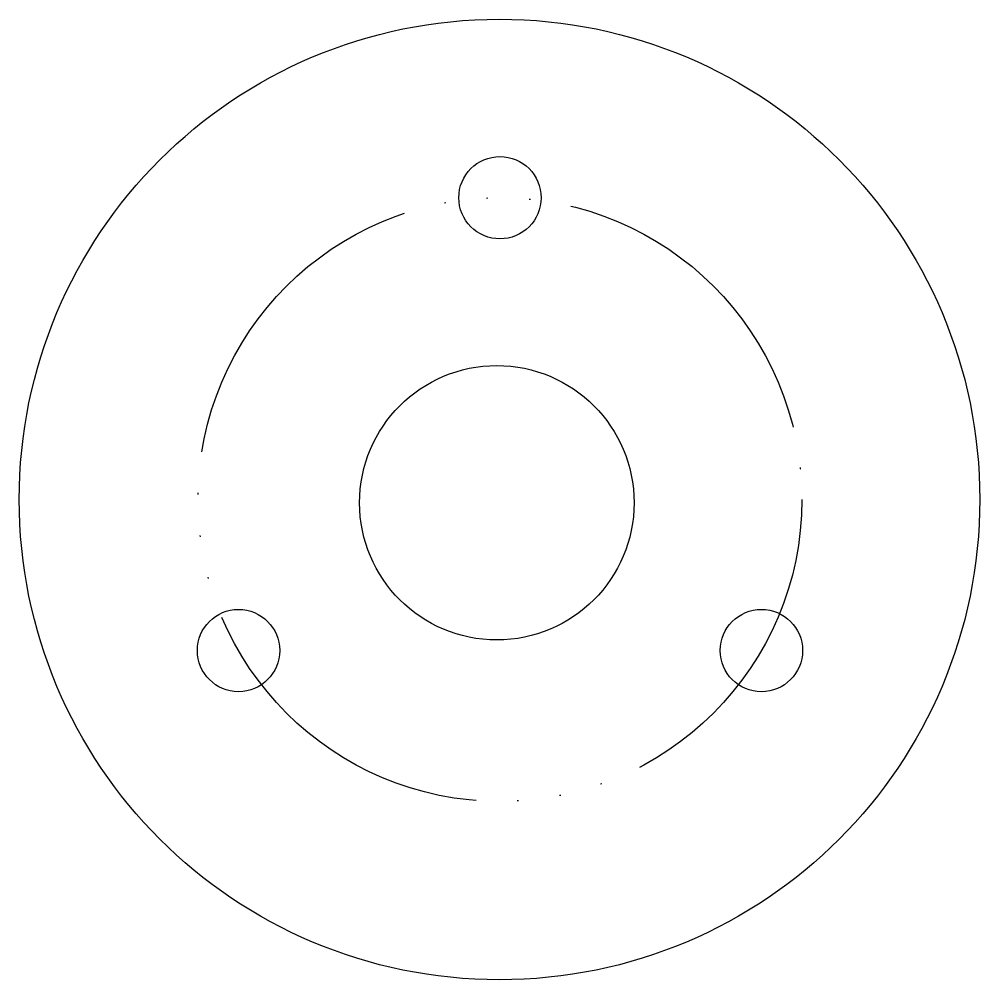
# Model space of a CAD drawing. Header units: inches. Extents: x -10 to 60, y -22.5 to 47.5.
import ezdxf

# ---------------------------------------------------------------- set-up
doc = ezdxf.new("R2010")
doc.units = ezdxf.units.IN
doc.header["$MEASUREMENT"] = 0
doc.linetypes.add('ACAD_ISO06W100', pattern=[36, 24, -3, 0, -3, 0, -3, 0, -3])
doc.linetypes.add('DASHDOTX2', pattern=[2, 1, -0.5, 0, -0.5])

# ---------------------------------------------------------------- blocks, each defined once
blk = doc.blocks.new('*U6')
blk.add_circle((3, 3), 3)
blk = doc.blocks.new('*U8')
at = {"color": 0, "linetype": 'ByBlock', "lineweight": -2, "transparency": 16777216}
for p, rotation in [((26.134, 30.436), 59.99999999999997), ((29.134, 33.436), 120), ((23.938, 38.632), 240), ((20.938, 35.632), 299.9999999999998), ((28.036, 37.534), 180)]:
    blk.add_blockref('*U6', p, dxfattribs=dict(at, rotation=rotation))
blk.add_blockref('*U6', (22.036, 31.534), dxfattribs=at)
blk = doc.blocks.new('*U4')
at = {"linetype": 'DASHDOTX2'}
blk.add_blockref('*U8', (-25.036, -34.534), dxfattribs=at)
blk = doc.blocks.new('*U5')
at = {"color": 0, "linetype": 'ByBlock', "lineweight": -2, "transparency": 16777216}
blk.add_blockref('*U4', (25.036, 34.534), dxfattribs=at)
for p, rotation in [((5.983, 1.534), 120), ((44.088, 1.534), 240)]:
    blk.add_blockref('*U4', p, dxfattribs=dict(at, rotation=rotation))

msp = doc.modelspace()

# ---------------------------------------------------------------- linework, layer by layer
for centre, radius in [((25.001, 12.54), 35), ((24.806, 12.304), 10)]:
    msp.add_circle(centre, radius)
at = {"linetype": 'ACAD_ISO06W100'}
msp.add_circle((25.036, 12.534), 22, dxfattribs=at)

# ---------------------------------------------------------------- block references
at = {"linetype": 'DASHDOTX2'}
msp.add_blockref('*U5', (0, 0), dxfattribs=at)

doc.saveas('drawing.dxf')
